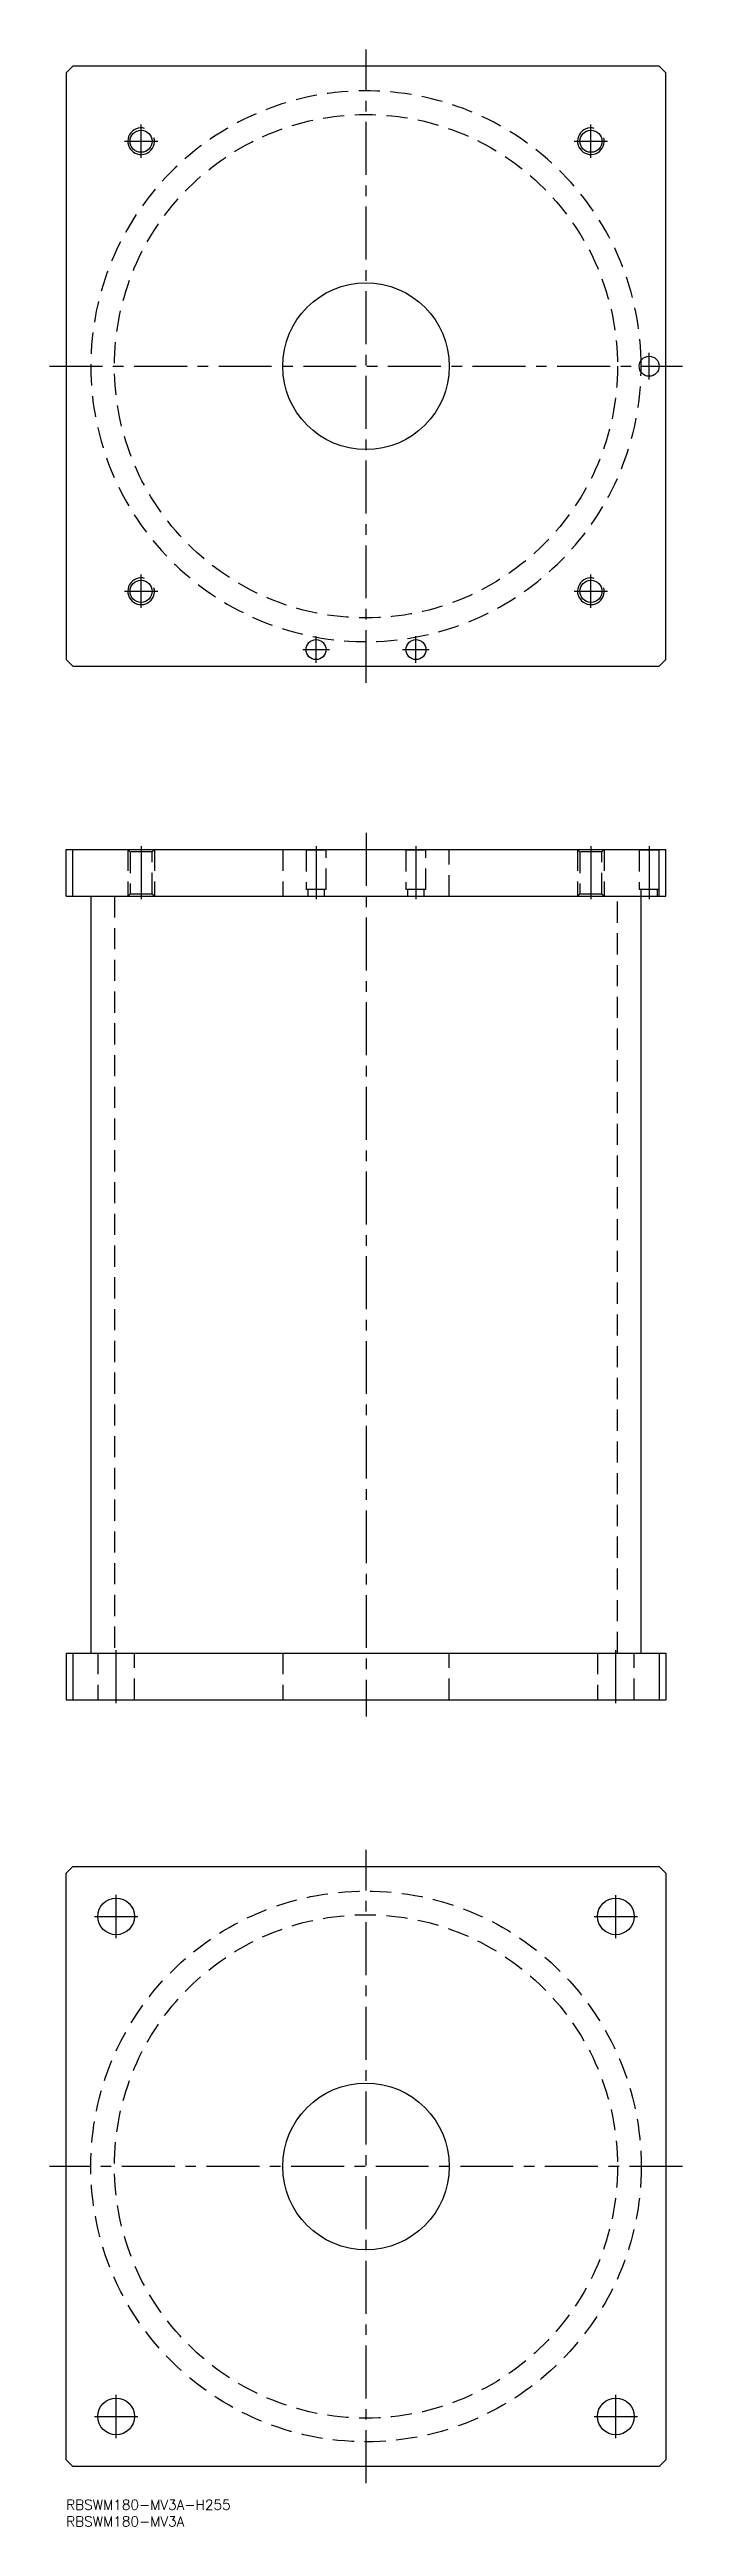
# Model space of a CAD drawing. Extents: x -5 to 185, y -8 to 735.
import ezdxf

# ---------------------------------------------------------------- set-up
doc = ezdxf.new("R2010")
doc.units = 0
doc.header["$LTSCALE"] = 0.5
doc.linetypes.add('CENTER', pattern=[50.8, 31.75, -6.35, 6.35, -6.35])
doc.linetypes.add('DASHED', pattern=[19.05, 12.7, -6.35])
for name, color, linetype in [('MSM_CENTER', 1, 'CENTER'), ('MSM_CONTINUOUS', 7, 'CONTINUOUS'), ('MSM_DASHED', 4, 'DASHED'), ('MSM_NARROW', 5, 'CONTINUOUS'), ('MSM_PART_NUMBER', 7, 'CONTINUOUS')]:
    doc.layers.add(name, color=color, linetype=linetype)
doc.styles.get("Standard").update_dxf_attribs({"font": 'txt.shx', "height": 3, "bigfont": 'bigfont.shx'})

msp = doc.modelspace()

# ---------------------------------------------------------------- linework, layer by layer
at = {"layer": 'MSM_CENTER'}
for p, q in [((90, 545), (90, 735)), ((17.5, 707.5), (27.5, 707.5)), ((22.5, 702.5), (22.5, 712.5)), ((152.5, 707.5), (162.5, 707.5)), ((157.5, 702.5), (157.5, 712.5)), ((-5, 640), (185, 640)), ((175, 636), (175, 644)), ((17.5, 572.5), (27.5, 572.5)), ((22.5, 567.5), (22.5, 577.5)), ((152.5, 572.5), (162.5, 572.5)), ((157.5, 567.5), (157.5, 577.5)), ((75, 551), (75, 559)), ((105, 551), (105, 559)), ((71, 555), (79, 555)), ((101, 555), (109, 555)), ((90, 500), (90, 235)), ((22.5, 496), (22.5, 480)), ((75, 496), (75, 480)), ((105, 496), (105, 480)), ((157.5, 496), (157.5, 480)), ((175, 496), (175, 480)), ((15, 239), (15, 255)), ((165, 239), (165, 255)), ((90, 5), (90, 195)), ((15, 168.5), (15, 181.5)), ((165, 168.5), (165, 181.4)), ((8.5, 175), (21.5, 175)), ((158.5, 175), (171.5, 175)), ((185, 100), (-5, 100)), ((15, 18.5), (15, 31.5)), ((165, 18.5), (165, 31.5)), ((8.5, 25), (21.5, 25)), ((158.5, 25), (171.5, 25))]:
    msp.add_line(p, q, dxfattribs=at)
at = {"layer": 'MSM_CONTINUOUS'}
for p, q in [((2, 730), (0, 728)), ((178, 730), (2, 730)), ((180, 728), (178, 730)), ((0, 728), (0, 552)), ((180, 552), (180, 728)), ((0, 552), (2, 550)), ((2, 550), (178, 550)), ((178, 550), (180, 552)), ((0, 495), (180, 495)), ((0, 481), (0, 495)), ((2, 481), (2, 495)), ((178, 481), (178, 495)), ((180, 481), (180, 495)), ((0, 481), (180, 481)), ((7.4, 481), (7.4, 254)), ((172.6, 254), (172.6, 481)), ((0, 254), (180, 254)), ((0, 254), (0, 240)), ((2, 254), (2, 240)), ((178, 254), (178, 240)), ((180, 254), (180, 240)), ((0, 240), (180, 240)), ((0, 188), (2, 190)), ((0, 12), (0, 188)), ((2, 190), (178, 190)), ((178, 190), (180, 188)), ((180, 188), (180, 12)), ((2, 10), (0, 12)), ((178, 10), (2, 10)), ((180, 12), (178, 10))]:
    msp.add_line(p, q, dxfattribs=at)
for centre, radius in [((22.5, 707.5), 3.3235), ((157.5, 707.5), 3.3235), ((90, 640), 25), ((175, 640), 3), ((22.5, 572.5), 3.3235), ((157.5, 572.5), 3.3235), ((75, 555), 3), ((105, 555), 3), ((15, 175), 5.5), ((165, 175), 5.5), ((90, 100), 25), ((15, 25), 5.5), ((165, 25), 5.5)]:
    msp.add_circle(centre, radius, dxfattribs=at)
msp.add_arc((90, 640), 82.6, 358.7691532, 1.2308468, dxfattribs=at)
at = {"layer": 'MSM_DASHED'}
for p, q in [((18.5, 495), (19.1765, 494.3235)), ((18.5, 495), (18.5, 481)), ((19.1765, 494.3235), (19.1765, 481.6765)), ((25.8235, 494.3235), (19.1765, 494.3235)), ((25.8235, 494.3235), (26.5, 495)), ((25.8235, 481.6765), (25.8235, 494.3235)), ((26.5, 495), (26.5, 481)), ((65, 495), (65, 481)), ((71.8, 495), (72, 494.8)), ((72, 494.8), (72, 483)), ((78, 494.8), (72, 494.8)), ((78, 494.8), (78.2, 495)), ((78, 483), (78, 494.8)), ((101.8, 495), (102, 494.8)), ((102, 494.8), (102, 483)), ((108, 494.8), (102, 494.8)), ((108, 494.8), (108.2, 495)), ((108, 483), (108, 494.8)), ((115, 481), (115, 495)), ((153.5, 495), (154.1765, 494.3235)), ((153.5, 495), (153.5, 481)), ((154.1765, 494.3235), (154.1765, 481.6765)), ((160.8235, 494.3235), (154.1765, 494.3235)), ((160.8235, 494.3235), (161.5, 495)), ((160.8235, 481.6765), (160.8235, 494.3235)), ((161.5, 495), (161.5, 481)), ((171.8, 495), (172, 494.8)), ((172, 494.8), (172, 483)), ((178, 494.8), (172, 494.8)), ((178, 494.8), (178.2, 495)), ((78, 483), (72, 483)), ((72.5, 483), (72.5, 481)), ((77.5, 481), (77.5, 483)), ((108, 483), (102, 483)), ((102.5, 483), (102.5, 481)), ((107.5, 481), (107.5, 483)), ((178, 483), (172, 483)), ((172.5, 483), (172.5, 481)), ((177.5, 481), (177.5, 483)), ((14.5, 481), (14.5, 254)), ((19.1765, 481.6765), (18.5, 481)), ((25.8235, 481.6765), (19.1765, 481.6765)), ((26.5, 481), (25.8235, 481.6765)), ((154.1765, 481.6765), (153.5, 481)), ((160.8235, 481.6765), (154.1765, 481.6765)), ((161.5, 481), (160.8235, 481.6765)), ((165.5, 254), (165.5, 481)), ((9.5, 254), (9.5, 240)), ((20.5, 240), (20.5, 254)), ((65, 254), (65, 240)), ((115, 240), (115, 254)), ((159.5, 254), (159.5, 240)), ((170.5, 240), (170.5, 254))]:
    msp.add_line(p, q, dxfattribs=at)
for centre, radius in [((90, 640), 75.5), ((90, 100), 82.6), ((90, 100), 75.5)]:
    msp.add_circle(centre, radius, dxfattribs=at)
msp.add_arc((90, 640), 82.6, 1.2308468, 358.7691532, dxfattribs=at)
at = {"layer": 'MSM_NARROW'}
for centre in [(22.5, 707.5), (157.5, 707.5), (22.5, 572.5), (157.5, 572.5)]:
    msp.add_arc(centre, 4, 75, 15, dxfattribs=at)

# ---------------------------------------------------------------- texts
at = {"layer": 'MSM_PART_NUMBER'}
for s, p in [('RBSWM180-MV3A-H255', (0, -3)), ('RBSWM180-MV3A', (0, -8))]:
    msp.add_text(s, height=3, dxfattribs=at).set_placement(p)

doc.saveas('drawing.dxf')
